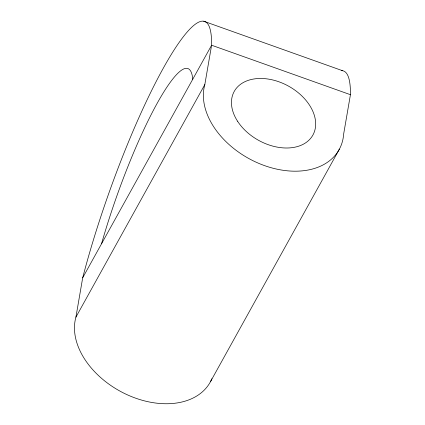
<?xml version="1.0" encoding="UTF-8"?>
<svg xmlns="http://www.w3.org/2000/svg" width="425" height="425" viewBox="0 0 425 425"><rect width="100%" height="100%" fill="white"/><g stroke="black" fill="none" stroke-linecap="round" stroke-linejoin="round"><path stroke-width="0.64" d="M211.894 378.728A74.981 51.611 29 0 1 127.473 394.873A74.981 51.611 29 0 1 75.916 317.14L82.694 277.775A192.653 32.624 -70.4 0 1 163.189 68.377A192.653 32.624 -70.4 0 1 211.607 45.22L350.434 94.695L343.65 134.061A74.981 51.611 29 0 1 264.541 165.617A74.981 51.611 29 0 1 204.823 84.58L211.607 45.22L82.694 277.775M101.559 243.748L102.409 240.736A142.667 24.161 -70.4 0 1 157.176 103.296A142.667 24.161 -70.4 0 1 192.637 77.966L192.743 79.247M75.916 317.14L204.823 84.58M210.508 381.634L339.421 149.079M203.766 21.25L342.592 70.725M341.413 70.64A192.653 32.624 -70.4 0 1 350.434 94.695M237.538 121.194A44.986 30.967 29 0 0 310.462 138.571A44.986 30.967 29 0 0 272.691 79.942A44.986 30.967 29 0 0 237.538 121.194"/></g></svg>
